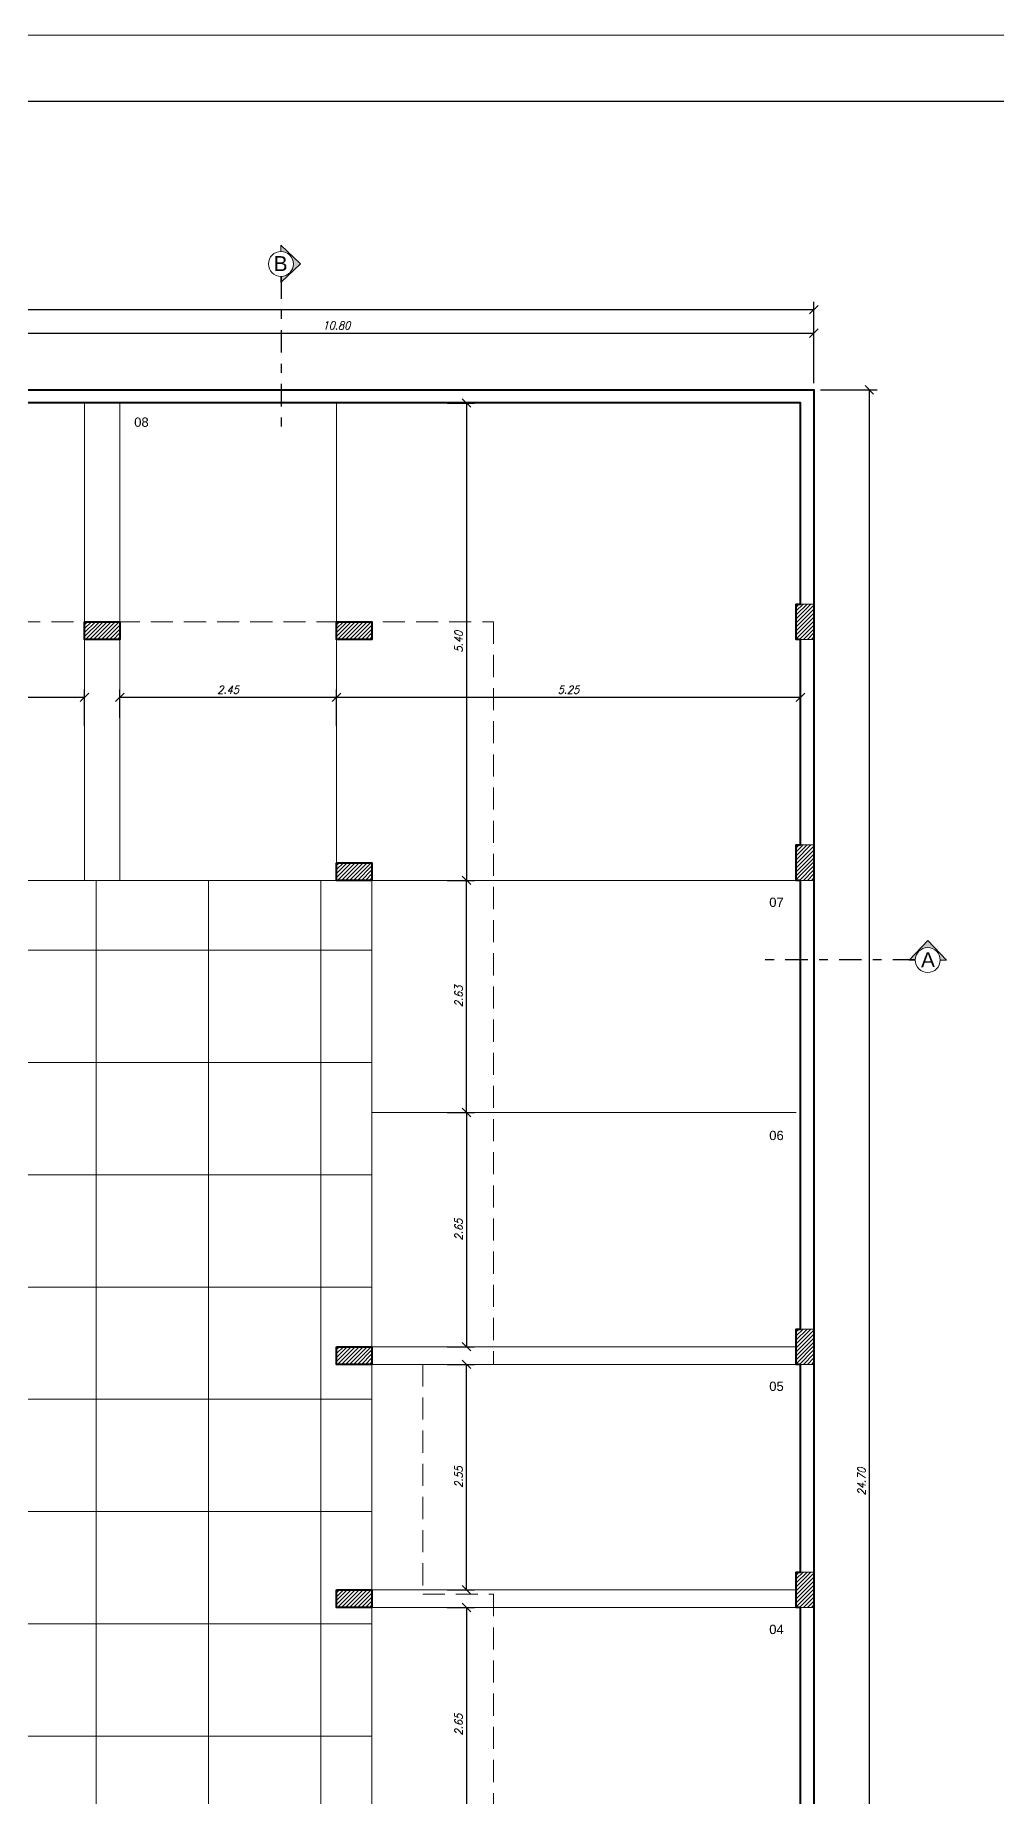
# Model space of a CAD drawing. Header units: millimetres. Extents: x 1865 to 2133, y 1062 to 1142.
# Drawn here: x 1923.14 to 1934.02, y 1075.56 to 1095.49 of the extents above; entities that cross this region are included whole.
import ezdxf

# ---------------------------------------------------------------- set-up
doc = ezdxf.new("R2010")
doc.units = ezdxf.units.MM
doc.header["$PDMODE"] = 35
doc.linetypes.add('DASHDOT', pattern=[25.4, 12.7, -6.35, 0, -6.35])
doc.linetypes.add('HIDDEN', pattern=[0.375, 0.25, -0.125])
for name, color, linetype, lineweight in [('Cota', 7, 'Continuous', 9), ('IND', 7, 'Continuous', 13), ('PILAR', 7, 'Continuous', 5), ('PISO', 252, 'Continuous', 9), ('Plarga', 7, 'Continuous', 40), ('texto', 7, 'Continuous', 13)]:
    doc.layers.add(name, color=color, linetype=linetype, lineweight=lineweight)
doc.styles.add('arial', font='arial.ttf')
doc.styles.add('romans15', font='romans.shx', dxfattribs={"width": 0.9, "oblique": 15})
doc.dimstyles.new('COTA_50', dxfattribs={"dimscale": 0.5, "dimtxt": 0.181, "dimasz": 0.193, "dimexe": 0.18, "dimexo": 0.15, "dimgap": 0.085, "dimtad": 1, "dimzin": 4, "dimdsep": 46, "dimtxsty": 'romans15', "dimblk1": 'OBLIQUE', "dimblk2": 'OBLIQUE', "dimsah": 1, "dimcen": 0.09, "dimclrd": 256, "dimclre": 256, "dimclrt": 256, "dimadec": 0, "dimazin": 0, "dimtfac": 1, "dimtmove": 2, "dimatfit": 3, "dimldrblk": 'NONE', "dimfxl": 1, "dimtolj": 1, "dimtzin": 1, "dimarcsym": 0})

# ---------------------------------------------------------------- blocks, each defined once
blk = doc.blocks.new('_OBLIQUE')
at = {"color": 0, "linetype": 'ByBlock'}
blk.add_line((-0.5, -0.5), (0.5, 0.5), dxfattribs=at)
blk = doc.blocks.new('*D198')
at = {"layer": 'Cota', "lineweight": -2, "transparency": 16777216}
for p, q in [((1921.247, 1087.766), (1921.247, 1088.089)), ((1923.697, 1087.999), (1921.247, 1087.999)), ((1923.697, 1087.678), (1923.697, 1088.089))]:
    blk.add_line(p, q, dxfattribs=at)
at = {"layer": 'Defpoints', "color": 0, "transparency": 16777216}
for p in [(1921.247, 1087.999), (1921.247, 1087.691), (1923.697, 1087.603)]:
    blk.add_point(p, dxfattribs=at)
at = {"layer": 'Cota', "lineweight": -2, "transparency": 16777216, "xscale": 0.0965, "yscale": 0.0965, "zscale": 0.0965, "rotation": 180}
blk.add_blockref('_OBLIQUE', (1921.247, 1087.999), dxfattribs=at)
at = {"layer": 'Cota', "lineweight": -2, "transparency": 16777216, "xscale": 0.0965, "yscale": 0.0965, "zscale": 0.0965}
blk.add_blockref('_OBLIQUE', (1923.697, 1087.999), dxfattribs=at)
at = {"layer": 'Cota', "transparency": 16777216, "insert": (1922.472, 1088.086), "char_height": 0.0905, "attachment_point": 5, "style": 'romans15'}
blk.add_mtext('\\A1;2.45', dxfattribs=at)
blk = doc.blocks.new('_None')
blk = doc.blocks.new('*D199')
at = {"layer": 'Cota', "lineweight": -2, "transparency": 16777216}
for p, q in [((1924.097, 1087.766), (1924.097, 1088.089)), ((1926.547, 1087.999), (1924.097, 1087.999)), ((1926.547, 1087.678), (1926.547, 1088.089))]:
    blk.add_line(p, q, dxfattribs=at)
at = {"layer": 'Defpoints', "color": 0, "transparency": 16777216}
for p in [(1924.097, 1087.999), (1924.097, 1087.691), (1926.547, 1087.603)]:
    blk.add_point(p, dxfattribs=at)
at = {"layer": 'Cota', "lineweight": -2, "transparency": 16777216, "xscale": 0.0965, "yscale": 0.0965, "zscale": 0.0965, "rotation": 180}
blk.add_blockref('_OBLIQUE', (1924.097, 1087.999), dxfattribs=at)
at = {"layer": 'Cota', "lineweight": -2, "transparency": 16777216, "xscale": 0.0965, "yscale": 0.0965, "zscale": 0.0965}
blk.add_blockref('_OBLIQUE', (1926.547, 1087.999), dxfattribs=at)
at = {"layer": 'Cota', "transparency": 16777216, "insert": (1925.322, 1088.086), "char_height": 0.0905, "attachment_point": 5, "style": 'romans15'}
blk.add_mtext('\\A1;2.45', dxfattribs=at)
blk = doc.blocks.new('*D200')
at = {"layer": 'Cota', "lineweight": -2, "transparency": 16777216}
for p, q in [((1926.547, 1087.678), (1926.547, 1088.089)), ((1931.797, 1087.999), (1926.547, 1087.999)), ((1931.797, 1087.678), (1931.797, 1088.089))]:
    blk.add_line(p, q, dxfattribs=at)
at = {"layer": 'Defpoints', "color": 0, "transparency": 16777216}
for p in [(1926.547, 1087.999), (1926.547, 1087.603), (1931.797, 1087.603)]:
    blk.add_point(p, dxfattribs=at)
at = {"layer": 'Cota', "lineweight": -2, "transparency": 16777216, "xscale": 0.0965, "yscale": 0.0965, "zscale": 0.0965, "rotation": 180}
blk.add_blockref('_OBLIQUE', (1926.547, 1087.999), dxfattribs=at)
at = {"layer": 'Cota', "lineweight": -2, "transparency": 16777216, "xscale": 0.0965, "yscale": 0.0965, "zscale": 0.0965}
blk.add_blockref('_OBLIQUE', (1931.797, 1087.999), dxfattribs=at)
at = {"layer": 'Cota', "transparency": 16777216, "insert": (1929.172, 1088.086), "char_height": 0.0905, "attachment_point": 5, "style": 'romans15'}
blk.add_mtext('\\A1;5.25', dxfattribs=at)
blk = doc.blocks.new('*D202')
at = {"layer": 'Cota', "lineweight": -2, "transparency": 16777216}
for p, q in [((1927.801, 1091.329), (1928.107, 1091.329)), ((1928.017, 1091.329), (1928.017, 1085.929)), ((1927.801, 1085.929), (1928.107, 1085.929))]:
    blk.add_line(p, q, dxfattribs=at)
at = {"layer": 'Defpoints', "color": 0, "transparency": 16777216}
for p in [(1927.726, 1091.329), (1927.726, 1085.929), (1928.017, 1085.929)]:
    blk.add_point(p, dxfattribs=at)
at = {"layer": 'Cota', "lineweight": -2, "transparency": 16777216, "xscale": 0.0965, "yscale": 0.0965, "zscale": 0.0965}
for p, rotation in [((1928.017, 1091.329), 90), ((1928.017, 1085.929), 270)]:
    blk.add_blockref('_OBLIQUE', p, dxfattribs=dict(at, rotation=rotation))
at = {"layer": 'Cota', "transparency": 16777216, "insert": (1927.929, 1088.629), "char_height": 0.0905, "attachment_point": 5, "rotation": 90, "style": 'romans15'}
blk.add_mtext('\\A1;5.40', dxfattribs=at)
blk = doc.blocks.new('*D204')
at = {"layer": 'Cota', "lineweight": -2, "transparency": 16777216}
for p, q in [((1927.801, 1085.929), (1928.107, 1085.929)), ((1928.017, 1083.304), (1928.017, 1085.929)), ((1927.801, 1083.304), (1928.107, 1083.304))]:
    blk.add_line(p, q, dxfattribs=at)
at = {"layer": 'Defpoints', "color": 0, "transparency": 16777216}
for p in [(1927.726, 1085.929), (1928.017, 1085.929), (1927.726, 1083.304)]:
    blk.add_point(p, dxfattribs=at)
at = {"layer": 'Cota', "lineweight": -2, "transparency": 16777216, "xscale": 0.0965, "yscale": 0.0965, "zscale": 0.0965}
for p, rotation in [((1928.017, 1085.929), 90), ((1928.017, 1083.304), 270)]:
    blk.add_blockref('_OBLIQUE', p, dxfattribs=dict(at, rotation=rotation))
at = {"layer": 'Cota', "transparency": 16777216, "insert": (1927.929, 1084.617), "char_height": 0.0905, "attachment_point": 5, "rotation": 90, "style": 'romans15'}
blk.add_mtext('\\A1;2.63', dxfattribs=at)
blk = doc.blocks.new('*D205')
at = {"layer": 'Cota', "lineweight": -2, "transparency": 16777216}
for p, q in [((1927.801, 1083.304), (1928.107, 1083.304)), ((1928.017, 1083.304), (1928.017, 1080.654)), ((1927.801, 1080.654), (1928.107, 1080.654))]:
    blk.add_line(p, q, dxfattribs=at)
at = {"layer": 'Defpoints', "color": 0, "transparency": 16777216}
for p in [(1927.726, 1083.304), (1927.726, 1080.654), (1928.017, 1080.654)]:
    blk.add_point(p, dxfattribs=at)
at = {"layer": 'Cota', "lineweight": -2, "transparency": 16777216, "xscale": 0.0965, "yscale": 0.0965, "zscale": 0.0965}
for p, rotation in [((1928.017, 1083.304), 90), ((1928.017, 1080.654), 270)]:
    blk.add_blockref('_OBLIQUE', p, dxfattribs=dict(at, rotation=rotation))
at = {"layer": 'Cota', "transparency": 16777216, "insert": (1927.929, 1081.979), "char_height": 0.0905, "attachment_point": 5, "rotation": 90, "style": 'romans15'}
blk.add_mtext('\\A1;2.65', dxfattribs=at)
blk = doc.blocks.new('*D206')
at = {"layer": 'Cota', "lineweight": -2, "transparency": 16777216}
for p, q in [((1927.801, 1080.454), (1928.107, 1080.454)), ((1928.017, 1077.904), (1928.017, 1080.454)), ((1927.801, 1077.904), (1928.107, 1077.904))]:
    blk.add_line(p, q, dxfattribs=at)
at = {"layer": 'Defpoints', "color": 0, "transparency": 16777216}
for p in [(1927.726, 1080.454), (1928.017, 1080.454), (1927.726, 1077.904)]:
    blk.add_point(p, dxfattribs=at)
at = {"layer": 'Cota', "lineweight": -2, "transparency": 16777216, "xscale": 0.0965, "yscale": 0.0965, "zscale": 0.0965}
for p, rotation in [((1928.017, 1080.454), 90), ((1928.017, 1077.904), 270)]:
    blk.add_blockref('_OBLIQUE', p, dxfattribs=dict(at, rotation=rotation))
at = {"layer": 'Cota', "transparency": 16777216, "insert": (1927.929, 1079.179), "char_height": 0.0905, "attachment_point": 5, "rotation": 90, "style": 'romans15'}
blk.add_mtext('\\A1;2.55', dxfattribs=at)
blk = doc.blocks.new('*D207')
at = {"layer": 'Cota', "lineweight": -2, "transparency": 16777216}
for p, q in [((1927.801, 1077.704), (1928.107, 1077.704)), ((1928.017, 1077.704), (1928.017, 1075.054)), ((1927.801, 1075.054), (1928.107, 1075.054))]:
    blk.add_line(p, q, dxfattribs=at)
at = {"layer": 'Defpoints', "color": 0, "transparency": 16777216}
for p in [(1927.726, 1077.704), (1927.726, 1075.054), (1928.017, 1075.054)]:
    blk.add_point(p, dxfattribs=at)
at = {"layer": 'Cota', "lineweight": -2, "transparency": 16777216, "xscale": 0.0965, "yscale": 0.0965, "zscale": 0.0965}
for p, rotation in [((1928.017, 1077.704), 90), ((1928.017, 1075.054), 270)]:
    blk.add_blockref('_OBLIQUE', p, dxfattribs=dict(at, rotation=rotation))
at = {"layer": 'Cota', "transparency": 16777216, "insert": (1927.929, 1076.379), "char_height": 0.0905, "attachment_point": 5, "rotation": 90, "style": 'romans15'}
blk.add_mtext('\\A1;2.65', dxfattribs=at)
blk = doc.blocks.new('*D211')
at = {"layer": 'Cota', "lineweight": -2, "transparency": 16777216}
for p, q in [((1921.147, 1091.743), (1921.147, 1092.208)), ((1931.947, 1091.675), (1931.947, 1092.208)), ((1921.147, 1092.118), (1931.947, 1092.118))]:
    blk.add_line(p, q, dxfattribs=at)
at = {"layer": 'Defpoints', "color": 0, "transparency": 16777216}
for p in [(1931.947, 1092.118), (1921.147, 1091.668), (1931.947, 1091.6)]:
    blk.add_point(p, dxfattribs=at)
at = {"layer": 'Cota', "lineweight": -2, "transparency": 16777216, "xscale": 0.0965, "yscale": 0.0965, "zscale": 0.0965, "rotation": 180}
blk.add_blockref('_OBLIQUE', (1921.147, 1092.118), dxfattribs=at)
at = {"layer": 'Cota', "lineweight": -2, "transparency": 16777216, "xscale": 0.0965, "yscale": 0.0965, "zscale": 0.0965}
blk.add_blockref('_OBLIQUE', (1931.947, 1092.118), dxfattribs=at)
at = {"layer": 'Cota', "transparency": 16777216, "insert": (1926.547, 1092.206), "char_height": 0.0905, "attachment_point": 5, "style": 'romans15'}
blk.add_mtext('\\A1;10.80', dxfattribs=at)
blk = doc.blocks.new('*D213')
at = {"layer": 'Cota', "lineweight": -2, "transparency": 16777216}
for p, q in [((1904.947, 1091.554), (1904.947, 1092.475)), ((1904.947, 1092.385), (1931.947, 1092.385)), ((1931.947, 1091.554), (1931.947, 1092.475))]:
    blk.add_line(p, q, dxfattribs=at)
at = {"layer": 'Defpoints', "color": 0, "transparency": 16777216}
for p in [(1931.947, 1092.385), (1904.947, 1091.479), (1931.947, 1091.479)]:
    blk.add_point(p, dxfattribs=at)
at = {"layer": 'Cota', "lineweight": -2, "transparency": 16777216, "xscale": 0.0965, "yscale": 0.0965, "zscale": 0.0965, "rotation": 180}
blk.add_blockref('_OBLIQUE', (1904.947, 1092.385), dxfattribs=at)
at = {"layer": 'Cota', "lineweight": -2, "transparency": 16777216, "xscale": 0.0965, "yscale": 0.0965, "zscale": 0.0965}
blk.add_blockref('_OBLIQUE', (1931.947, 1092.385), dxfattribs=at)
at = {"layer": 'Cota', "transparency": 16777216, "insert": (1918.447, 1092.473), "char_height": 0.0905, "attachment_point": 5, "style": 'romans15'}
blk.add_mtext('\\A1;27.00', dxfattribs=at)
blk = doc.blocks.new('*D597')
at = {"layer": 'Cota', "lineweight": -2, "transparency": 16777216}
for p, q in [((1932.022, 1091.479), (1932.665, 1091.479)), ((1932.575, 1066.779), (1932.575, 1091.479)), ((1932.022, 1066.779), (1932.665, 1066.779))]:
    blk.add_line(p, q, dxfattribs=at)
at = {"layer": 'Defpoints', "color": 0, "transparency": 16777216}
for p in [(1931.947, 1091.479), (1932.575, 1091.479), (1931.947, 1066.779)]:
    blk.add_point(p, dxfattribs=at)
at = {"layer": 'Cota', "lineweight": -2, "transparency": 16777216, "xscale": 0.0965, "yscale": 0.0965, "zscale": 0.0965}
for p, rotation in [((1932.575, 1091.479), 90), ((1932.575, 1066.779), 270)]:
    blk.add_blockref('_OBLIQUE', p, dxfattribs=dict(at, rotation=rotation))
at = {"layer": 'Cota', "transparency": 16777216, "insert": (1932.488, 1079.129), "char_height": 0.0905, "attachment_point": 5, "rotation": 90, "style": 'romans15'}
blk.add_mtext('\\A1;24.70', dxfattribs=at)

msp = doc.modelspace()

# ---------------------------------------------------------------- hatches: boundary and pattern name
at = {"layer": 'IND'}
for points in [[(1925.9164, 1092.6903), (1925.9164, 1092.7611, 1.0147776), (1925.9164, 1093.0427), (1925.9164, 1093.1135), (1926.1386, 1092.9019)], [(1925.9164, 1092.6903), (1925.9164, 1092.7611, 1.0147776), (1925.9164, 1093.0427), (1925.9164, 1093.1135), (1926.1386, 1092.9019)], [(1933.0238, 1085.0255), (1933.0946, 1085.0255, -1.0147776), (1933.3763, 1085.0255), (1933.4471, 1085.0255), (1933.2354, 1085.2477)]]:
    msp.add_hatch(color=0, dxfattribs=at).paths.add_polyline_path(points)
at = {"layer": 'PILAR'}
h = msp.add_hatch(dxfattribs=at)
h.set_pattern_fill('ANSI31,_O', color=256, scale=0.01, angle=-90)
h.set_pattern_definition([(225, (2884.161526, 2952.617247), (-0.0224506403, 0.0224506403), [])])
h.paths.add_polyline_path([(1931.7473, 1088.6543), (1931.9473, 1088.6543), (1931.9473, 1089.0543), (1931.7473, 1089.0543)])
h = msp.add_hatch(dxfattribs=at)
h.set_pattern_fill('ANSI31,_O', color=256, scale=0.01)
h.set_pattern_definition([(45, (60.134358, 136.44008), (-0.0224506403, 0.0224506403), [])])
h.paths.add_polyline_path([(1923.6973, 1088.8543), (1923.6973, 1088.6543), (1924.0973, 1088.6543), (1924.0973, 1088.8543)])
h = msp.add_hatch(dxfattribs=at)
h.set_pattern_fill('ANSI31,_O', color=256, scale=0.01)
h.set_pattern_definition([(45, (62.984358, 136.44008), (-0.0224506403, 0.0224506403), [])])
h.paths.add_polyline_path([(1926.5473, 1088.8543), (1926.5473, 1088.6543), (1926.9473, 1088.6543), (1926.9473, 1088.8543)])
h = msp.add_hatch(dxfattribs=at)
h.set_pattern_fill('ANSI31,_O', color=256, scale=0.01, angle=-90)
h.set_pattern_definition([(225, (2884.161526, 2949.892247), (-0.0224506403, 0.0224506403), [])])
h.paths.add_polyline_path([(1931.7473, 1085.9293), (1931.9473, 1085.9293), (1931.9473, 1086.3293), (1931.7473, 1086.3293)])
h = msp.add_hatch(dxfattribs=at)
h.set_pattern_fill('ANSI31,_O', color=256, scale=0.01)
h.set_pattern_definition([(45, (62.984358, 133.71508), (-0.0224506403, 0.0224506403), [])])
h.paths.add_polyline_path([(1926.5473, 1086.1293), (1926.5473, 1085.9293), (1926.9473, 1085.9293), (1926.9473, 1086.1293)])
h = msp.add_hatch(dxfattribs=at)
h.set_pattern_fill('ANSI31,_O', color=256, scale=0.01, angle=-90)
h.set_pattern_definition([(225, (2884.161526, 2944.417247), (-0.0224506403, 0.0224506403), [])])
h.paths.add_polyline_path([(1931.7473, 1080.4543), (1931.9473, 1080.4543), (1931.9473, 1080.8543), (1931.7473, 1080.8543)])
h = msp.add_hatch(dxfattribs=at)
h.set_pattern_fill('ANSI31,_O', color=256, scale=0.01)
h.set_pattern_definition([(45, (62.984358, 128.24008), (-0.0224506403, 0.0224506403), [])])
h.paths.add_polyline_path([(1926.5473, 1080.6543), (1926.5473, 1080.4543), (1926.9473, 1080.4543), (1926.9473, 1080.6543)])
h = msp.add_hatch(dxfattribs=at)
h.set_pattern_fill('ANSI31,_O', color=256, scale=0.01, angle=-90)
h.set_pattern_definition([(225, (2884.161526, 2941.667247), (-0.0224506403, 0.0224506403), [])])
h.paths.add_polyline_path([(1931.7473, 1077.7043), (1931.9473, 1077.7043), (1931.9473, 1078.1043), (1931.7473, 1078.1043)])
h = msp.add_hatch(dxfattribs=at)
h.set_pattern_fill('ANSI31,_O', color=256, scale=0.01)
h.set_pattern_definition([(45, (62.984358, 125.49008), (-0.0224506403, 0.0224506403), [])])
h.paths.add_polyline_path([(1926.5473, 1077.9043), (1926.5473, 1077.7043), (1926.9473, 1077.7043), (1926.9473, 1077.9043)])
at = {"layer": 'PISO'}
h = msp.add_hatch(dxfattribs=at)
h.set_pattern_fill('NET,_O', color=256, scale=0.4)
h.set_pattern_definition([(0, (1921.2894, 1067.3585), (0, 1.27), []), (90, (1921.2894, 1067.3585), (-1.27, 8e-17), [])])
h.paths.add_polyline_path([(1921.0723, 1069.1511), (1921.0723, 1066.9293), (1922.2282, 1066.9293)], flags=17)
h.paths.add_polyline_path([(1921.0723, 1067.9091), (1917.5786, 1067.9091), (1917.3786, 1067.9091), (1917.8884, 1066.9293), (1921.0723, 1066.9293)])
h.paths.add_polyline_path([(1926.9473, 1080.4543), (1926.5473, 1080.4543), (1926.5473, 1080.6543), (1926.9473, 1080.6543), (1926.9473, 1085.9293), (1921.2223, 1085.9293), (1921.2223, 1081.6043), (1921.2223, 1079.0043), (1921.2223, 1077.4543), (1921.2723, 1077.4543), (1921.2723, 1077.0543), (1921.2223, 1077.0543), (1921.2223, 1072.6043), (1921.2723, 1072.6043), (1921.2723, 1072.2043), (1923.7223, 1072.2043), (1923.7223, 1071.7543), (1925.2223, 1071.7543), (1925.2223, 1072.2043), (1926.5473, 1072.2043), (1926.5473, 1072.4043), (1926.9473, 1072.4043), (1926.9473, 1077.7043), (1926.5473, 1077.7043), (1926.5473, 1077.9043), (1926.9473, 1077.9043)])
h.paths.add_polyline_path([(1926.9473, 1072.2043), (1925.2223, 1072.2043), (1925.2223, 1071.7543), (1923.7223, 1071.7543), (1923.7223, 1072.2043), (1921.0723, 1072.2043), (1921.0723, 1069.1511), (1922.2282, 1066.9293), (1926.5473, 1066.9293), (1926.5473, 1066.9793), (1926.9473, 1066.9793)])

# ---------------------------------------------------------------- linework, layer by layer
at = {"color": 7, "linetype": 'Continuous', "lineweight": 20}
msp.add_line((1949.7758, 1095.4891), (1865.7758, 1095.4891), dxfattribs=at)
msp.add_line((1949.0258, 1094.7391), (1866.5258, 1094.7391))
at = {"linetype": 'DASHDOT', "lineweight": 30, "ltscale": 0.02}
for points in [[(1925.9205, 1092.7611), (1925.9205, 1091.0615)], [(1933.0946, 1085.0296), (1931.3951, 1085.0296)]]:
    msp.add_lwpolyline(points, dxfattribs=at)
msp.add_lwpolyline([(1911.0489, 1079.751), (1904.9473, 1091.4793), (1931.9473, 1091.4793), (1931.9473, 1066.7793), (1917.7973, 1066.7793), (1916.9494, 1068.4091), (1917.0825, 1068.4783), (1917.8884, 1066.9293), (1931.7973, 1066.9293), (1931.7973, 1066.9293)])
at = {"lineweight": 5}
for points in [[(1923.6973, 1085.9293), (1923.6973, 1091.3293)], [(1924.0973, 1085.9293), (1924.0973, 1091.3293)], [(1926.5473, 1085.9293), (1926.5473, 1091.3293)], [(1921.2223, 1085.9293), (1931.7973, 1085.9293)], [(1926.9473, 1085.9293), (1926.9473, 1066.9293)], [(1926.9473, 1083.3043), (1931.7473, 1083.3043)], [(1926.9473, 1080.6543), (1931.7473, 1080.6543)], [(1926.9473, 1080.4543), (1931.7973, 1080.4543)], [(1926.9473, 1077.9043), (1931.7473, 1077.9043)], [(1926.9473, 1077.7043), (1931.7973, 1077.7043)]]:
    msp.add_lwpolyline(points, dxfattribs=at)
at = {"linetype": 'HIDDEN', "lineweight": 5}
msp.add_lwpolyline([(1921.2223, 1086.8043), (1922.5723, 1086.8043), (1922.5723, 1088.8543), (1928.3223, 1088.8543), (1928.3223, 1080.4543), (1927.5223, 1080.4543), (1927.5223, 1077.8543), (1928.3223, 1077.8543), (1928.3223, 1072.2043), (1925.2223, 1072.2043), (1925.2223, 1071.7543), (1923.7223, 1071.7543), (1923.7223, 1072.2043), (1921.0723, 1072.2043), (1921.0723, 1073.6018)], dxfattribs=at)
at = {"layer": 'IND', "color": 0}
for points in [[(1925.9164, 1092.7611), (1925.9164, 1092.6903), (1926.1386, 1092.9019), (1925.9164, 1093.1135), (1925.9164, 1093.0427)], [(1925.9164, 1092.7611), (1925.9164, 1092.6903), (1926.1386, 1092.9019), (1925.9164, 1093.1135), (1925.9164, 1093.0427)], [(1933.0946, 1085.0255), (1933.0238, 1085.0255), (1933.2354, 1085.2477), (1933.4471, 1085.0255), (1933.3763, 1085.0255)]]:
    msp.add_lwpolyline(points, dxfattribs=at)
for centre in [(1925.9185, 1092.9019), (1925.9185, 1092.9019), (1933.2354, 1085.0276)]:
    msp.add_circle(centre, 0.1408, dxfattribs=at)
at = {"layer": 'PILAR'}
for points in [[(1931.7473, 1089.0543), (1931.7473, 1088.6543), (1931.9473, 1088.6543), (1931.9473, 1089.0543)], [(1931.7473, 1086.3293), (1931.7473, 1085.9293), (1931.9473, 1085.9293), (1931.9473, 1086.3293)], [(1931.7473, 1080.8543), (1931.7473, 1080.4543), (1931.9473, 1080.4543), (1931.9473, 1080.8543)], [(1931.7473, 1078.1043), (1931.7473, 1077.7043), (1931.9473, 1077.7043), (1931.9473, 1078.1043)]]:
    msp.add_lwpolyline(points, close=True, dxfattribs=at)
at = {"layer": 'Plarga'}
for points in [[(1921.0723, 1091.4793), (1931.9473, 1091.4793), (1931.9473, 1066.7793)], [(1931.7973, 1072.6043), (1931.7973, 1077.7043), (1931.7473, 1077.7043), (1931.7473, 1078.1043), (1931.7973, 1078.1043), (1931.7973, 1080.4543), (1931.7473, 1080.4543), (1931.7473, 1080.8543), (1931.7973, 1080.8543), (1931.7973, 1085.9293), (1931.7473, 1085.9293), (1931.7473, 1086.3293), (1931.7973, 1086.3293), (1931.7973, 1088.6543), (1931.7473, 1088.6543), (1931.7473, 1089.0543), (1931.7973, 1089.0543), (1931.7973, 1091.3293), (1921.2223, 1091.3293)]]:
    msp.add_lwpolyline(points, dxfattribs=at)
for points in [[(1923.6973, 1088.8543), (1924.0973, 1088.8543), (1924.0973, 1088.6543), (1923.6973, 1088.6543)], [(1926.5473, 1088.8543), (1926.9473, 1088.8543), (1926.9473, 1088.6543), (1926.5473, 1088.6543)], [(1926.5473, 1086.1293), (1926.9473, 1086.1293), (1926.9473, 1085.9293), (1926.5473, 1085.9293)], [(1926.5473, 1080.6543), (1926.9473, 1080.6543), (1926.9473, 1080.4543), (1926.5473, 1080.4543)], [(1926.5473, 1077.9043), (1926.9473, 1077.9043), (1926.9473, 1077.7043), (1926.5473, 1077.7043)]]:
    msp.add_lwpolyline(points, close=True, dxfattribs=at)

# ---------------------------------------------------------------- texts
at = {"layer": 'IND', "color": 0, "style": 'arial'}
for s, rotation, p in [('B', 359.53572, (1925.8366, 1092.8223)), ('B', 359.53572, (1925.8366, 1092.8223)), ('A', 0.46428, (1933.1601, 1084.9467))]:
    msp.add_text(s, height=0.1688, rotation=rotation, dxfattribs=at).set_placement(p)
at = {"layer": 'texto', "style": 'arial'}
for s, p in [('08', (1924.259, 1091.0595)), ('07', (1931.4426, 1085.6285)), ('06', (1931.4426, 1082.991)), ('05', (1931.4426, 1080.1535)), ('04', (1931.4426, 1077.4035))]:
    msp.add_text(s, height=0.10557, dxfattribs=at).set_placement(p)

# ---------------------------------------------------------------- dimensions: what is measured, and where the dimension line sits
at = {"layer": 'Cota'}
for base, p1, p2, angle, picture, middle in [((1931.9473, 1092.385), (1904.9473, 1091.4793), (1931.9473, 1091.4793), 180, '*D213', (1918.4473, 1092.4728)), ((1931.9473, 1092.1179), (1921.1473, 1091.6676), (1931.9473, 1091.6004), 180, '*D211', (1926.5473, 1092.2056)), ((1928.0167, 1085.9293), (1927.726, 1091.3293), (1927.726, 1085.9293), 90, '*D202', (1927.9289, 1088.6293)), ((1932.5753, 1091.4793), (1931.9473, 1066.7793), (1931.9473, 1091.4793), 270, '*D597', (1932.4875, 1079.1293)), ((1928.0166807662, 1085.9292571646), (1927.7260100862, 1083.3042571646), (1927.7260100862, 1085.9292571646), 270, '*D204', (1927.9289307662, 1084.6167571646)), ((1928.0167, 1080.6543), (1927.726, 1083.3043), (1927.726, 1080.6543), 90, '*D205', (1927.9289, 1081.9793)), ((1928.0167, 1080.4543), (1927.726, 1077.9043), (1927.726, 1080.4543), 270, '*D206', (1927.9289, 1079.1793)), ((1928.0167, 1075.0543), (1927.726, 1077.7043), (1927.726, 1075.0543), 90, '*D207', (1927.9289, 1076.3793))]:
    dim = msp.add_linear_dim(base=base, p1=p1, p2=p2, angle=angle, dimstyle='COTA_50', dxfattribs=at)
    dim.commit()
    dim.dimension.update_dxf_attribs({"geometry": picture, "text_midpoint": middle})
for base, p1, p2, picture, middle in [((1921.2473, 1087.9987), (1923.6973, 1087.6027), (1921.2473, 1087.6914), '*D198', (1922.4723, 1088.0865)), ((1924.0973, 1087.9987), (1926.5473, 1087.6027), (1924.0973, 1087.6914), '*D199', (1925.3223, 1088.0865)), ((1926.5473, 1087.9987), (1931.7973, 1087.6027), (1926.5473, 1087.6027), '*D200', (1929.1723, 1088.0865))]:
    dim = msp.add_linear_dim(base=base, p1=p1, p2=p2, dimstyle='COTA_50', dxfattribs=at)
    dim.commit()
    dim.dimension.update_dxf_attribs({"geometry": picture, "text_midpoint": middle})

doc.saveas('drawing.dxf')
